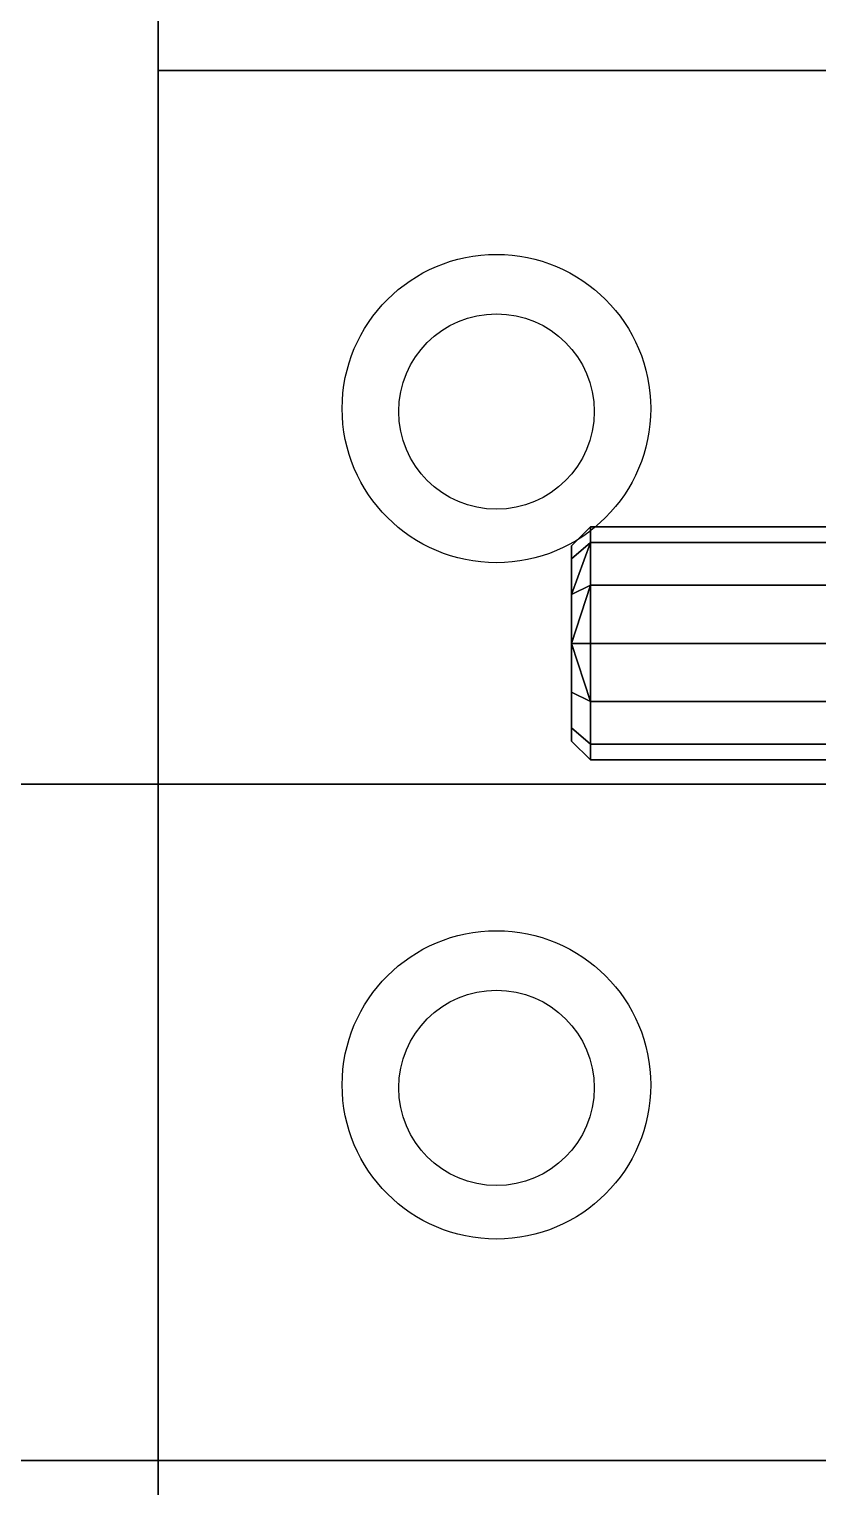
# Model space of a CAD drawing. Extents: x -1998 to 40, y -600 to 0.
# Drawn here: x -483.43 to -462.45, y -78.7 to -39.9 of the extents above; entities that cross this region are included whole.
import ezdxf

# ---------------------------------------------------------------- set-up
doc = ezdxf.new("R2010")
doc.units = 0

# ---------------------------------------------------------------- blocks, each defined once
blk = doc.blocks.new('rack tv terrero.torre1.Suelo1', base_point=(0, 18))
at = {"layer": 'e-cerezo locarno', "color": 0}
blk.add_3dface([(0, 18, 18), (0, 432, 18), (0, 432), (0, 18)], dxfattribs=at)
at = {"layer": 'e-cerezo locarno H1632', "color": 0}
for points in [[(0, 18), (0, 432), (460, 432), (460, 18)], [(0, 18, 18), (0, 432, 18), (460, 432, 18), (460, 18, 18)]]:
    blk.add_3dface(points, dxfattribs=at)
blk = doc.blocks.new('rack tv terrero.torre1.Suelo')
at = {"layer": 'Taladro'}
for centre, radius in [((9, 382), 4.103), ((9, 381.92), 2.6)]:
    blk.add_circle(centre, radius, dxfattribs=at)
at = {"layer": 'e-cerezo locarno H1632'}
blk.add_blockref('rack tv terrero.torre1.Suelo1', (0, 18), dxfattribs=at)
blk = doc.blocks.new('rack tv terrero.torre1.Latl Izq1', base_point=(0, 18, 1120))
at = {"layer": 'e-cerezo locarno', "color": 0}
blk.add_3dface([(18, 18, 1120), (18, 432, 1120), (0, 432, 1120), (0, 18, 1120)], dxfattribs=at)
at = {"layer": 'e-cerezo locarno H1632', "color": 0}
for points in [[(0, 18, 1120), (0, 432, 1120), (0, 432, 18), (0, 18, 18)], [(18, 432, 18), (18, 18, 18), (0, 18, 18), (0, 432, 18)]]:
    blk.add_3dface(points, dxfattribs=at)
blk = doc.blocks.new('rack tv terrero.torre1.Latl Izq2', base_point=(19.5, 389.25, 318.5))
at = {"layer": 'ACCESSORY', "color": 0}
for points in [[(11, 396.002, 310.3), (11, 396.35, 309), (11.5, 396.85, 309), (11.5, 396.435, 310.55)], [(11, 396.35, 309), (11, 396.002, 307.7), (11.5, 396.435, 307.45), (11.5, 396.85, 309)], [(11, 396.002, 278.3), (11, 396.35, 277), (11.5, 396.85, 277), (11.5, 396.435, 278.55)], [(11, 396.35, 277), (11, 396.002, 275.7), (11.5, 396.435, 275.45), (11.5, 396.85, 277)], [(11.5, 396.435, 310.55), (11.5, 396.85, 309), (19.5, 396.85, 309), (19.5, 396.435, 310.55)], [(11.5, 396.85, 309), (11.5, 396.435, 307.45), (19.5, 396.435, 307.45), (19.5, 396.85, 309)], [(11.5, 396.435, 278.55), (11.5, 396.85, 277), (19.5, 396.85, 277), (19.5, 396.435, 278.55)], [(11.5, 396.85, 277), (11.5, 396.435, 275.45), (19.5, 396.435, 275.45), (19.5, 396.85, 277)], [(11, 396.002, 307.7), (11, 395.05, 306.748), (11.5, 395.3, 306.315), (11.5, 396.435, 307.45)], [(11, 395.05, 279.252), (11, 396.002, 278.3), (11.5, 396.435, 278.55), (11.5, 395.3, 279.685)], [(11, 396.002, 275.7), (11, 395.05, 274.748), (11.5, 395.3, 274.315), (11.5, 396.435, 275.45)], [(11.5, 395.3, 311.685), (11.5, 396.435, 310.55), (19.5, 396.435, 310.55), (19.5, 395.3, 311.685)], [(11.5, 396.435, 307.45), (11.5, 395.3, 306.315), (19.5, 395.3, 306.315), (19.5, 396.435, 307.45)], [(11.5, 395.3, 279.685), (11.5, 396.435, 278.55), (19.5, 396.435, 278.55), (19.5, 395.3, 279.685)], [(11.5, 396.435, 275.45), (11.5, 395.3, 274.315), (19.5, 395.3, 274.315), (19.5, 396.435, 275.45)], [(11, 395.05, 306.748), (11, 393.75, 306.4), (11.5, 393.75, 305.9), (11.5, 395.3, 306.315)], [(11, 393.75, 279.6), (11, 395.05, 279.252), (11.5, 395.3, 279.685), (11.5, 393.75, 280.1)], [(11, 395.05, 274.748), (11, 393.75, 274.4), (11.5, 393.75, 273.9), (11.5, 395.3, 274.315)], [(11.5, 393.75, 312.1), (11.5, 395.3, 311.685), (19.5, 395.3, 311.685), (19.5, 393.75, 312.1)], [(11.5, 395.3, 306.315), (11.5, 393.75, 305.9), (19.5, 393.75, 305.9), (19.5, 395.3, 306.315)], [(11.5, 393.75, 280.1), (11.5, 395.3, 279.685), (19.5, 395.3, 279.685), (19.5, 393.75, 280.1)], [(11.5, 395.3, 274.315), (11.5, 393.75, 273.9), (19.5, 393.75, 273.9), (19.5, 395.3, 274.315)], [(11.5, 393.75, 312.1), (11.5, 392.2, 311.685), (11, 392.45, 311.252), (11, 393.75, 311.6)], [(11.5, 392.2, 306.315), (11.5, 393.75, 305.9), (11, 393.75, 306.4), (11, 392.45, 306.748)], [(11.5, 393.75, 280.1), (11.5, 392.2, 279.685), (11, 392.45, 279.252), (11, 393.75, 279.6)], [(11.5, 392.2, 311.685), (11.5, 393.75, 312.1), (19.5, 393.75, 312.1), (19.5, 392.2, 311.685)], [(11.5, 393.75, 305.9), (11.5, 392.2, 306.315), (19.5, 392.2, 306.315), (19.5, 393.75, 305.9)], [(11.5, 392.2, 279.685), (11.5, 393.75, 280.1), (19.5, 393.75, 280.1), (19.5, 392.2, 279.685)], [(11.5, 393.75, 273.9), (11.5, 392.2, 274.315), (19.5, 392.2, 274.315), (19.5, 393.75, 273.9)], [(11.5, 392.2, 311.685), (11.5, 391.065, 310.55), (11, 391.498, 310.3), (11, 392.45, 311.252)], [(11.5, 391.065, 307.45), (11.5, 392.2, 306.315), (11, 392.45, 306.748), (11, 391.498, 307.7)], [(11.5, 392.2, 279.685), (11.5, 391.065, 278.55), (11, 391.498, 278.3), (11, 392.45, 279.252)], [(11.5, 391.065, 275.45), (11.5, 392.2, 274.315), (11, 392.45, 274.748), (11, 391.498, 275.7)], [(11.5, 391.065, 310.55), (11.5, 392.2, 311.685), (19.5, 392.2, 311.685), (19.5, 391.065, 310.55)], [(11.5, 392.2, 306.315), (11.5, 391.065, 307.45), (19.5, 391.065, 307.45), (19.5, 392.2, 306.315)], [(11.5, 391.065, 278.55), (11.5, 392.2, 279.685), (19.5, 392.2, 279.685), (19.5, 391.065, 278.55)], [(11.5, 392.2, 274.315), (11.5, 391.065, 275.45), (19.5, 391.065, 275.45), (19.5, 392.2, 274.315)], [(11.5, 391.065, 310.55), (11.5, 390.65, 309), (11, 391.15, 309), (11, 391.498, 310.3)], [(11.5, 390.65, 309), (11.5, 391.065, 307.45), (11, 391.498, 307.7), (11, 391.15, 309)], [(11.5, 391.065, 278.55), (11.5, 390.65, 277), (11, 391.15, 277), (11, 391.498, 278.3)], [(11.5, 390.65, 277), (11.5, 391.065, 275.45), (11, 391.498, 275.7), (11, 391.15, 277)], [(11.5, 390.65, 309), (11.5, 391.065, 310.55), (19.5, 391.065, 310.55), (19.5, 390.65, 309)], [(11.5, 391.065, 307.45), (11.5, 390.65, 309), (19.5, 390.65, 309), (19.5, 391.065, 307.45)], [(11.5, 390.65, 277), (11.5, 391.065, 278.55), (19.5, 391.065, 278.55), (19.5, 390.65, 277)], [(11.5, 391.065, 275.45), (11.5, 390.65, 277), (19.5, 390.65, 277), (19.5, 391.065, 275.45)]]:
    blk.add_3dface(points, dxfattribs=at)
at = {"layer": 'ACCESSORY', "color": 0, "invisible_edges": 8}
for points in [[(11, 395.05, 311.252), (11.5, 396.435, 310.55), (11.5, 395.3, 311.685), (11, 395.05, 311.252)], [(11, 395.05, 311.252), (11, 396.002, 310.3), (11.5, 396.435, 310.55), (11, 395.05, 311.252)], [(11, 396.002, 310.3), (11, 391.498, 310.3), (11, 396.35, 309), (11, 396.002, 310.3)], [(11, 391.498, 310.3), (11, 391.15, 309), (11, 396.35, 309), (11, 391.498, 310.3)], [(11, 396.35, 309), (11, 391.15, 309), (11, 396.002, 307.7), (11, 396.35, 309)], [(11, 396.002, 278.3), (11, 391.498, 278.3), (11, 396.35, 277), (11, 396.002, 278.3)], [(11, 391.498, 278.3), (11, 391.15, 277), (11, 396.35, 277), (11, 391.498, 278.3)], [(11, 396.35, 277), (11, 391.15, 277), (11, 396.002, 275.7), (11, 396.35, 277)], [(11, 395.05, 311.252), (11, 392.45, 311.252), (11, 396.002, 310.3), (11, 395.05, 311.252)], [(11, 391.498, 310.3), (11, 396.002, 310.3), (11, 392.45, 311.252), (11, 391.498, 310.3)], [(11, 391.498, 307.7), (11, 396.002, 307.7), (11, 391.15, 309), (11, 391.498, 307.7)], [(11, 395.05, 306.748), (11, 396.002, 307.7), (11, 391.498, 307.7), (11, 395.05, 306.748)], [(11, 395.05, 279.252), (11, 392.45, 279.252), (11, 396.002, 278.3), (11, 395.05, 279.252)], [(11, 391.498, 278.3), (11, 396.002, 278.3), (11, 392.45, 279.252), (11, 391.498, 278.3)], [(11, 391.498, 275.7), (11, 396.002, 275.7), (11, 391.15, 277), (11, 391.498, 275.7)], [(11, 395.05, 274.748), (11, 396.002, 275.7), (11, 391.498, 275.7), (11, 395.05, 274.748)], [(11.5, 393.75, 312.1), (11, 393.75, 311.6), (11.5, 395.3, 311.685), (11.5, 393.75, 312.1)], [(11, 395.05, 311.252), (11.5, 395.3, 311.685), (11, 393.75, 311.6), (11, 395.05, 311.252)], [(11, 393.75, 311.6), (11, 392.45, 311.252), (11, 395.05, 311.252), (11, 393.75, 311.6)], [(11, 392.45, 306.748), (11, 395.05, 306.748), (11, 391.498, 307.7), (11, 392.45, 306.748)], [(11, 392.45, 306.748), (11, 393.75, 306.4), (11, 395.05, 306.748), (11, 392.45, 306.748)], [(11, 393.75, 279.6), (11, 392.45, 279.252), (11, 395.05, 279.252), (11, 393.75, 279.6)], [(11, 392.45, 274.748), (11, 395.05, 274.748), (11, 391.498, 275.7), (11, 392.45, 274.748)], [(11, 392.45, 274.748), (11, 393.75, 274.4), (11, 395.05, 274.748), (11, 392.45, 274.748)], [(11, 392.45, 274.748), (11.5, 392.2, 274.315), (11, 393.75, 274.4), (11, 392.45, 274.748)], [(11.5, 392.2, 274.315), (11.5, 393.75, 273.9), (11, 393.75, 274.4), (11.5, 392.2, 274.315)]]:
    blk.add_3dface(points, dxfattribs=at)
blk = doc.blocks.new('rack tv terrero.torre1.Latl Izq3', base_point=(19.5, 389.25, 145.5))
at = {"layer": 'ACCESSORY', "color": 0}
for points in [[(11, 396.002, 137.3), (11, 396.35, 136), (11.5, 396.85, 136), (11.5, 396.435, 137.55)], [(11, 396.35, 136), (11, 396.002, 134.7), (11.5, 396.435, 134.45), (11.5, 396.85, 136)], [(11, 396.002, 105.3), (11, 396.35, 104), (11.5, 396.85, 104), (11.5, 396.435, 105.55)], [(11, 396.35, 104), (11, 396.002, 102.7), (11.5, 396.435, 102.45), (11.5, 396.85, 104)], [(11.5, 396.435, 137.55), (11.5, 396.85, 136), (19.5, 396.85, 136), (19.5, 396.435, 137.55)], [(11.5, 396.85, 136), (11.5, 396.435, 134.45), (19.5, 396.435, 134.45), (19.5, 396.85, 136)], [(11.5, 396.435, 105.55), (11.5, 396.85, 104), (19.5, 396.85, 104), (19.5, 396.435, 105.55)], [(11.5, 396.85, 104), (11.5, 396.435, 102.45), (19.5, 396.435, 102.45), (19.5, 396.85, 104)], [(11, 396.002, 134.7), (11, 395.05, 133.748), (11.5, 395.3, 133.315), (11.5, 396.435, 134.45)], [(11, 395.05, 106.252), (11, 396.002, 105.3), (11.5, 396.435, 105.55), (11.5, 395.3, 106.685)], [(11, 396.002, 102.7), (11, 395.05, 101.748), (11.5, 395.3, 101.315), (11.5, 396.435, 102.45)], [(11.5, 395.3, 138.685), (11.5, 396.435, 137.55), (19.5, 396.435, 137.55), (19.5, 395.3, 138.685)], [(11.5, 396.435, 134.45), (11.5, 395.3, 133.315), (19.5, 395.3, 133.315), (19.5, 396.435, 134.45)], [(11.5, 395.3, 106.685), (11.5, 396.435, 105.55), (19.5, 396.435, 105.55), (19.5, 395.3, 106.685)], [(11.5, 396.435, 102.45), (11.5, 395.3, 101.315), (19.5, 395.3, 101.315), (19.5, 396.435, 102.45)], [(11, 395.05, 133.748), (11, 393.75, 133.4), (11.5, 393.75, 132.9), (11.5, 395.3, 133.315)], [(11, 393.75, 106.6), (11, 395.05, 106.252), (11.5, 395.3, 106.685), (11.5, 393.75, 107.1)], [(11, 395.05, 101.748), (11, 393.75, 101.4), (11.5, 393.75, 100.9), (11.5, 395.3, 101.315)], [(11.5, 393.75, 139.1), (11.5, 395.3, 138.685), (19.5, 395.3, 138.685), (19.5, 393.75, 139.1)], [(11.5, 395.3, 133.315), (11.5, 393.75, 132.9), (19.5, 393.75, 132.9), (19.5, 395.3, 133.315)], [(11.5, 393.75, 107.1), (11.5, 395.3, 106.685), (19.5, 395.3, 106.685), (19.5, 393.75, 107.1)], [(11.5, 395.3, 101.315), (11.5, 393.75, 100.9), (19.5, 393.75, 100.9), (19.5, 395.3, 101.315)], [(11.5, 393.75, 139.1), (11.5, 392.2, 138.685), (11, 392.45, 138.252), (11, 393.75, 138.6)], [(11.5, 392.2, 133.315), (11.5, 393.75, 132.9), (11, 393.75, 133.4), (11, 392.45, 133.748)], [(11.5, 393.75, 107.1), (11.5, 392.2, 106.685), (11, 392.45, 106.252), (11, 393.75, 106.6)], [(11.5, 392.2, 138.685), (11.5, 393.75, 139.1), (19.5, 393.75, 139.1), (19.5, 392.2, 138.685)], [(11.5, 393.75, 132.9), (11.5, 392.2, 133.315), (19.5, 392.2, 133.315), (19.5, 393.75, 132.9)], [(11.5, 392.2, 106.685), (11.5, 393.75, 107.1), (19.5, 393.75, 107.1), (19.5, 392.2, 106.685)], [(11.5, 393.75, 100.9), (11.5, 392.2, 101.315), (19.5, 392.2, 101.315), (19.5, 393.75, 100.9)], [(11.5, 392.2, 138.685), (11.5, 391.065, 137.55), (11, 391.498, 137.3), (11, 392.45, 138.252)], [(11.5, 391.065, 134.45), (11.5, 392.2, 133.315), (11, 392.45, 133.748), (11, 391.498, 134.7)], [(11.5, 392.2, 106.685), (11.5, 391.065, 105.55), (11, 391.498, 105.3), (11, 392.45, 106.252)], [(11.5, 391.065, 102.45), (11.5, 392.2, 101.315), (11, 392.45, 101.748), (11, 391.498, 102.7)], [(11.5, 391.065, 137.55), (11.5, 392.2, 138.685), (19.5, 392.2, 138.685), (19.5, 391.065, 137.55)], [(11.5, 392.2, 133.315), (11.5, 391.065, 134.45), (19.5, 391.065, 134.45), (19.5, 392.2, 133.315)], [(11.5, 391.065, 105.55), (11.5, 392.2, 106.685), (19.5, 392.2, 106.685), (19.5, 391.065, 105.55)], [(11.5, 392.2, 101.315), (11.5, 391.065, 102.45), (19.5, 391.065, 102.45), (19.5, 392.2, 101.315)], [(11.5, 391.065, 137.55), (11.5, 390.65, 136), (11, 391.15, 136), (11, 391.498, 137.3)], [(11.5, 390.65, 136), (11.5, 391.065, 134.45), (11, 391.498, 134.7), (11, 391.15, 136)], [(11.5, 391.065, 105.55), (11.5, 390.65, 104), (11, 391.15, 104), (11, 391.498, 105.3)], [(11.5, 390.65, 104), (11.5, 391.065, 102.45), (11, 391.498, 102.7), (11, 391.15, 104)], [(11.5, 390.65, 136), (11.5, 391.065, 137.55), (19.5, 391.065, 137.55), (19.5, 390.65, 136)], [(11.5, 391.065, 134.45), (11.5, 390.65, 136), (19.5, 390.65, 136), (19.5, 391.065, 134.45)], [(11.5, 390.65, 104), (11.5, 391.065, 105.55), (19.5, 391.065, 105.55), (19.5, 390.65, 104)], [(11.5, 391.065, 102.45), (11.5, 390.65, 104), (19.5, 390.65, 104), (19.5, 391.065, 102.45)]]:
    blk.add_3dface(points, dxfattribs=at)
at = {"layer": 'ACCESSORY', "color": 0, "invisible_edges": 8}
for points in [[(11, 395.05, 138.252), (11.5, 396.435, 137.55), (11.5, 395.3, 138.685), (11, 395.05, 138.252)], [(11, 395.05, 138.252), (11, 396.002, 137.3), (11.5, 396.435, 137.55), (11, 395.05, 138.252)], [(11, 396.002, 137.3), (11, 391.498, 137.3), (11, 396.35, 136), (11, 396.002, 137.3)], [(11, 391.498, 137.3), (11, 391.15, 136), (11, 396.35, 136), (11, 391.498, 137.3)], [(11, 396.35, 136), (11, 391.15, 136), (11, 396.002, 134.7), (11, 396.35, 136)], [(11, 396.002, 105.3), (11, 391.498, 105.3), (11, 396.35, 104), (11, 396.002, 105.3)], [(11, 391.498, 105.3), (11, 391.15, 104), (11, 396.35, 104), (11, 391.498, 105.3)], [(11, 396.35, 104), (11, 391.15, 104), (11, 396.002, 102.7), (11, 396.35, 104)], [(11, 395.05, 138.252), (11, 392.45, 138.252), (11, 396.002, 137.3), (11, 395.05, 138.252)], [(11, 391.498, 137.3), (11, 396.002, 137.3), (11, 392.45, 138.252), (11, 391.498, 137.3)], [(11, 391.498, 134.7), (11, 396.002, 134.7), (11, 391.15, 136), (11, 391.498, 134.7)], [(11, 395.05, 133.748), (11, 396.002, 134.7), (11, 391.498, 134.7), (11, 395.05, 133.748)], [(11, 395.05, 106.252), (11, 392.45, 106.252), (11, 396.002, 105.3), (11, 395.05, 106.252)], [(11, 391.498, 105.3), (11, 396.002, 105.3), (11, 392.45, 106.252), (11, 391.498, 105.3)], [(11, 391.498, 102.7), (11, 396.002, 102.7), (11, 391.15, 104), (11, 391.498, 102.7)], [(11, 395.05, 101.748), (11, 396.002, 102.7), (11, 391.498, 102.7), (11, 395.05, 101.748)], [(11.5, 393.75, 139.1), (11, 393.75, 138.6), (11.5, 395.3, 138.685), (11.5, 393.75, 139.1)], [(11, 395.05, 138.252), (11.5, 395.3, 138.685), (11, 393.75, 138.6), (11, 395.05, 138.252)], [(11, 393.75, 138.6), (11, 392.45, 138.252), (11, 395.05, 138.252), (11, 393.75, 138.6)], [(11, 392.45, 133.748), (11, 395.05, 133.748), (11, 391.498, 134.7), (11, 392.45, 133.748)], [(11, 392.45, 133.748), (11, 393.75, 133.4), (11, 395.05, 133.748), (11, 392.45, 133.748)], [(11, 393.75, 106.6), (11, 392.45, 106.252), (11, 395.05, 106.252), (11, 393.75, 106.6)], [(11, 392.45, 101.748), (11, 395.05, 101.748), (11, 391.498, 102.7), (11, 392.45, 101.748)], [(11, 392.45, 101.748), (11, 393.75, 101.4), (11, 395.05, 101.748), (11, 392.45, 101.748)], [(11, 392.45, 101.748), (11.5, 392.2, 101.315), (11, 393.75, 101.4), (11, 392.45, 101.748)], [(11.5, 392.2, 101.315), (11.5, 393.75, 100.9), (11, 393.75, 101.4), (11.5, 392.2, 101.315)]]:
    blk.add_3dface(points, dxfattribs=at)
blk = doc.blocks.new('rack tv terrero.torre1.Latl Izq')
at = {"layer": 'Taladro', "extrusion": (1, 0, 0)}
for centre, radius in [((382, 413), 4.103), ((381.92, 413), 2.6)]:
    blk.add_circle(centre, radius, dxfattribs=at)
at = {"layer": 'Taladro'}
blk.add_circle((9, 381.92, 18), 2.6, dxfattribs=at)
blk.add_circle((9, 381.92, 18), 2.6, dxfattribs=at)
blk.add_circle((9, 381.92, 18), 2.6, dxfattribs=at)
for name, p in [('rack tv terrero.torre1.Latl Izq2', (19.5, 389.25, 318.5)), ('rack tv terrero.torre1.Latl Izq3', (19.5, 389.25, 145.5))]:
    blk.add_blockref(name, p)
at = {"layer": 'e-cerezo locarno H1632'}
blk.add_blockref('rack tv terrero.torre1.Latl Izq1', (0, 18, 1120), dxfattribs=at)
blk = doc.blocks.new('rack tv terrero.torre1')
at = {"layer": 'rack tv terrero.torre1.Latl Izq'}
blk.add_blockref('rack tv terrero.torre1.Latl Izq', (0, 0), dxfattribs=at)
at = {"layer": 'rack tv terrero.torre1.Suelo'}
blk.add_blockref('rack tv terrero.torre1.Suelo', (0, 0), dxfattribs=at)
blk = doc.blocks.new('rack tv terrero.Torre2.Suelo1')
at = {"layer": 'e-cerezo locarno H1632', "color": 0}
for points in [[(0, 0), (0, 450), (460, 450), (460, 0)], [(0, 0, 18), (0, 450, 18), (460, 450, 18), (460, 0, 18)], [(0, 0, 18), (0, 450, 18), (0, 450), (0, 0)]]:
    blk.add_3dface(points, dxfattribs=at)
blk = doc.blocks.new('rack tv terrero.Torre2.Suelo')
at = {"layer": 'Taladro'}
for centre, radius in [((9, 400), 4.103), ((9, 399.92), 2.6)]:
    blk.add_circle(centre, radius, dxfattribs=at)
at = {"layer": 'e-cerezo locarno H1632'}
blk.add_blockref('rack tv terrero.Torre2.Suelo1', (0, 0), dxfattribs=at)
blk = doc.blocks.new('rack tv terrero.Torre2.Latl Izq1', base_point=(0, 0, 690))
at = {"layer": 'e-cerezo locarno', "color": 0}
blk.add_3dface([(18, 0, 690), (18, 450, 690), (0, 450, 690), (0, 0, 690)], dxfattribs=at)
at = {"layer": 'e-cerezo locarno H1632', "color": 0}
for points in [[(0, 0, 690), (0, 450, 690), (0, 450, 18), (0, 0, 18)], [(18, 450, 18), (18, 0, 18), (0, 0, 18), (0, 450, 18)]]:
    blk.add_3dface(points, dxfattribs=at)
blk = doc.blocks.new('rack tv terrero.Torre2.Latl Izq')
at = {"layer": 'Taladro'}
blk.add_circle((9, 399.92, 18), 2.6, dxfattribs=at)
blk.add_circle((9, 399.92, 18), 2.6, dxfattribs=at)
blk.add_circle((9, 399.92, 18), 2.6, dxfattribs=at)
at = {"layer": 'e-cerezo locarno H1632'}
blk.add_blockref('rack tv terrero.Torre2.Latl Izq1', (0, 0, 690), dxfattribs=at)
blk = doc.blocks.new('rack tv terrero.Torre2')
at = {"layer": 'rack tv terrero.Torre2.Latl Izq'}
blk.add_blockref('rack tv terrero.Torre2.Latl Izq', (0, 0), dxfattribs=at)
at = {"layer": 'rack tv terrero.Torre2.Suelo'}
blk.add_blockref('rack tv terrero.Torre2.Suelo', (0, 0), dxfattribs=at)
blk = doc.blocks.new('rack tv terrero.torre3.Suelo1', base_point=(0, 18))
at = {"layer": 'e-cerezo locarno', "color": 0}
blk.add_3dface([(0, 18, 18), (0, 432, 18), (0, 432), (0, 18)], dxfattribs=at)
at = {"layer": 'e-cerezo locarno H1632', "color": 0}
for points in [[(0, 18), (0, 432), (460, 432), (460, 18)], [(0, 18, 18), (0, 432, 18), (460, 432, 18), (460, 18, 18)]]:
    blk.add_3dface(points, dxfattribs=at)
blk = doc.blocks.new('rack tv terrero.torre3.Suelo')
at = {"layer": 'Taladro'}
for centre, radius in [((9, 382), 4.103), ((9, 381.92), 2.6)]:
    blk.add_circle(centre, radius, dxfattribs=at)
at = {"layer": 'e-cerezo locarno H1632'}
blk.add_blockref('rack tv terrero.torre3.Suelo1', (0, 18), dxfattribs=at)
blk = doc.blocks.new('rack tv terrero.torre3.Latl Izq (2)', base_point=(0, 41, 18))
at = {"layer": 'e-cerezo locarno', "color": 0}
blk.add_3dface([(0, 41, 657), (0, 409, 657), (18, 409, 657), (18, 41, 657)], dxfattribs=at)
at = {"layer": 'e-cerezo locarno H1632', "color": 0}
for points in [[(0, 41, 18), (0, 409, 18), (0, 409, 657), (0, 41, 657)], [(0, 409, 18), (0, 41, 18), (18, 41, 18), (18, 409, 18)], [(0, 409, 18), (0, 409, 657), (18, 409, 657), (18, 409, 18)]]:
    blk.add_3dface(points, dxfattribs=at)
blk = doc.blocks.new('rack tv terrero.torre3.Latl Izq')
at = {"layer": 'Taladro'}
blk.add_circle((9, 381.92, 18), 2.6, dxfattribs=at)
blk.add_circle((9, 381.92, 18), 2.6, dxfattribs=at)
blk.add_circle((9, 381.92, 18), 2.6, dxfattribs=at)
blk.add_circle((9, 381.92, 18), 2.6, dxfattribs=at)
blk.add_circle((9, 381.92, 18), 2.6, dxfattribs=at)
blk.add_circle((9, 381.92, 18), 2.6, dxfattribs=at)
blk.add_circle((9, 381.92, 18), 2.6, dxfattribs=at)
blk.add_circle((9, 381.92, 18), 2.6, dxfattribs=at)
blk.add_circle((9, 381.92, 18), 2.6, dxfattribs=at)
at = {"layer": 'e-cerezo locarno H1632'}
blk.add_blockref('rack tv terrero.torre3.Latl Izq (2)', (0, 41, 18), dxfattribs=at)
blk = doc.blocks.new('rack tv terrero.torre3.D fondo [1]1', base_point=(0, 409, 737))
at = {"layer": 'e-cerezo locarno H1632', "color": 0}
for points in [[(0, 409, 737), (0, 427, 737), (460, 427, 737), (460, 409, 737)], [(460, 409, 657), (460, 427, 657), (0, 427, 657), (0, 409, 657)], [(0, 409, 657), (0, 427, 657), (0, 427, 737), (0, 409, 737)], [(0, 409, 737), (460, 409, 737), (460, 409, 657), (0, 409, 657)]]:
    blk.add_3dface(points, dxfattribs=at)
blk = doc.blocks.new('rack tv terrero.torre3.D fondo [1]')
at = {"layer": 'e-cerezo locarno H1632'}
blk.add_blockref('rack tv terrero.torre3.D fondo [1]1', (0, 409, 737), dxfattribs=at)
blk = doc.blocks.new('rack tv terrero.torre3')
at = {"layer": 'rack tv terrero.torre3.D fondo [1]'}
blk.add_blockref('rack tv terrero.torre3.D fondo [1]', (0, 0), dxfattribs=at)
at = {"layer": 'rack tv terrero.torre3.Latl Izq'}
blk.add_blockref('rack tv terrero.torre3.Latl Izq', (0, 0), dxfattribs=at)
at = {"layer": 'rack tv terrero.torre3.Suelo'}
blk.add_blockref('rack tv terrero.torre3.Suelo', (0, 0), dxfattribs=at)
blk = doc.blocks.new('rack tv terrero.lateral.Lateral Derecho1', base_point=(18, 0))
at = {"layer": 'e-cerezo locarno H1632', "color": 0}
blk.add_3dface([(18, 0), (18, 450), (18, 450, 2547), (18, 0, 2547)], dxfattribs=at)
at = {"layer": 'e-cerezp locarno', "color": 0}
for points in [[(0, 0), (0, 450), (18, 450), (18, 0)], [(0, 450, 2547), (0, 0, 2547), (18, 0, 2547), (18, 450, 2547)]]:
    blk.add_3dface(points, dxfattribs=at)
blk = doc.blocks.new('rack tv terrero.lateral.Lateral Derecho')
at = {"layer": 'e-cerezo locarno H1632'}
blk.add_blockref('rack tv terrero.lateral.Lateral Derecho1', (18, 0), dxfattribs=at)
blk = doc.blocks.new('rack tv terrero.lateral')
at = {"layer": 'rack tv terrero.lateral.Lateral Derecho'}
blk.add_blockref('rack tv terrero.lateral.Lateral Derecho', (0, 0), dxfattribs=at)
blk = doc.blocks.new('rack tv terrero.piso tarima.D fondo [1]1', base_point=(0, 352))
at = {"layer": 'color', "color": 0}
blk.add_3dface([(1960, 352), (1960, 370), (0, 370), (0, 352)], dxfattribs=at)
at = {"layer": 'e-cerezo locarno H1632', "color": 0}
for points in [[(0, 370), (0, 370, 50), (1960, 370, 50), (1960, 370)], [(0, 352, 50), (0, 370, 50), (1960, 370, 50), (1960, 352, 50)], [(0, 352), (0, 352, 50), (1960, 352, 50), (1960, 352)]]:
    blk.add_3dface(points, dxfattribs=at)
blk = doc.blocks.new('rack tv terrero.piso tarima.D fondo [1]')
at = {"layer": 'e-cerezo locarno H1632'}
blk.add_blockref('rack tv terrero.piso tarima.D fondo [1]1', (0, 352), dxfattribs=at)
blk = doc.blocks.new('rack tv terrero.piso tarima')
at = {"layer": 'rack tv terrero.piso tarima.D fondo [1]'}
blk.add_blockref('rack tv terrero.piso tarima.D fondo [1]', (0, 0), dxfattribs=at)

msp = doc.modelspace()

# ---------------------------------------------------------------- block references
for name, p in [('rack tv terrero.lateral', (-498, -450, 44)), ('rack tv terrero.torre1', (-480, -450, 44)), ('rack tv terrero.Torre2', (-480, -450, 1164)), ('rack tv terrero.torre3', (-480, -450, 1854)), ('rack tv terrero.piso tarima', (-1980, -430))]:
    msp.add_blockref(name, p)

doc.saveas('drawing.dxf')
